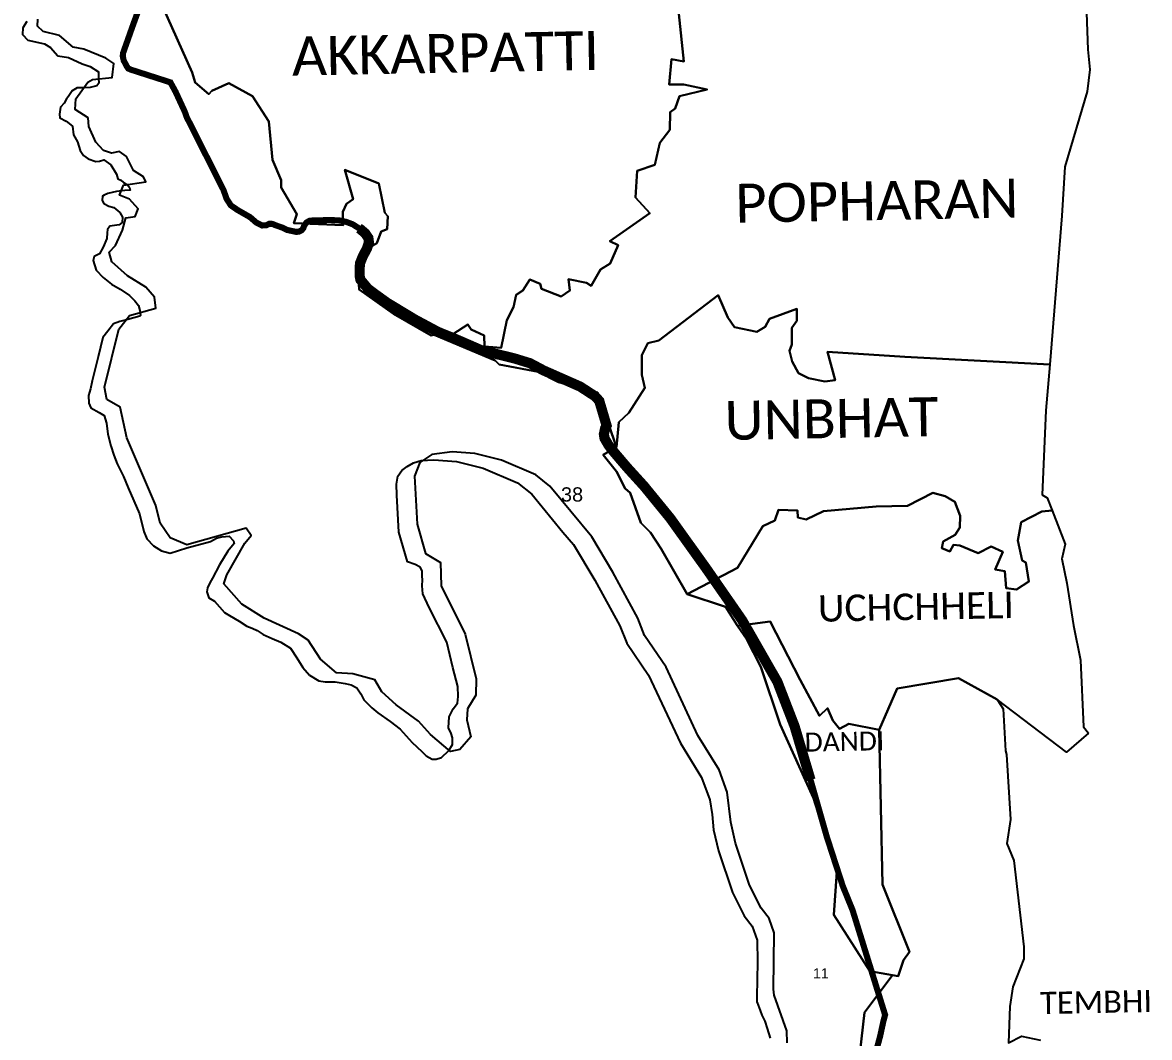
# Model space of a CAD drawing. Header units: metres. Extents: x 0 to 561379, y 0 to 4092696.
# Drawn here: x 253638 to 259176, y 2189814 to 2194803 of the extents above; entities that cross this region are included whole.
import ezdxf

# ---------------------------------------------------------------- set-up
doc = ezdxf.new("R2010")
doc.units = ezdxf.units.M
for name, color, linetype in [('COASTLINE', 5, 'Continuous'), ('DISTRICT BOUNDRY', 86, 'Continuous'), ('NATURALLY PROTECTED', 3, 'Continuous'), ('UNPROTECTED DUE TO CREEK', 150, 'Continuous'), ('VILLAGE BOUNDRY', 32, 'Continuous'), ('VILLAGE NAME', 250, 'Continuous')]:
    doc.layers.add(name, color=color, linetype=linetype)
doc.styles.get("Standard").update_dxf_attribs({"font": 'arial.ttf'})

msp = doc.modelspace()

# ---------------------------------------------------------------- linework, layer by layer
at = {"layer": 'COASTLINE', "const_width": 30, "flags": 128}
msp.add_lwpolyline([(254210, 2194871), (254181.5, 2194793.2), (254131, 2194650.6), (254130.7, 2194635.9), (254134.9, 2194616.7), (254149, 2194588.9), (254157.1, 2194577.1), (254169.4, 2194571.6), (254309.1, 2194526.7), (254364.5, 2194508.9), (254389.7, 2194462.9), (254434.9, 2194365), (254444.7, 2194337.7), (254625.1, 2193980.3), (254640.8, 2193935.8), (254661.5, 2193904.1), (254694.4, 2193881.4), (254755.4, 2193846.6), (254787.1, 2193819.2), (254814.3, 2193805.4), (254834.7, 2193806.2), (254850.3, 2193813.6), (254865.6, 2193813.2), (254881.6, 2193806.2), (254912.6, 2193795.7), (254937, 2193783.7), (254965.2, 2193777.5), (254982.9, 2193773.7), (254996.3, 2193775.1), (255007.6, 2193780.6), (255017.2, 2193791.2), (255022.4, 2193805.5), (255033.6, 2193820.3), (255050.1, 2193829.3), (255144, 2193832.1), (255175.6, 2193831.1), (255196.2, 2193829.8), (255226.9, 2193823.6), (255260.3, 2193811.1), (255297.7, 2193787.3), (255322.3, 2193766.2), (255337.2, 2193744.1), (255340.2, 2193721.9), (255330, 2193691.3), (255310, 2193654), (255296.6, 2193620.6), (255294.2, 2193594.7), (255294.9, 2193554.9), (255298.1, 2193539.1), (255318.4, 2193514.4), (255335.5, 2193494.3), (255359.1, 2193476.3), (255428.6, 2193426), (255565, 2193343.5), (255678.6, 2193282.6), (255769.9, 2193245.5), (255893.9, 2193191.5), (256056.5, 2193151.4), (256131, 2193128.5), (256199, 2193092.4), (256378.7, 2193013.1), (256451.7, 2192965.6), (256472.2, 2192942.7), (256508, 2192821.6), (256508, 2192821.6), (256508, 2192821.6), (256508, 2192821.6), (256508, 2192821.6), (256508, 2192821.6), (256501, 2192808.7), (256494.7, 2192779.8), (256497.9, 2192759.3), (256518.1, 2192724.5), (256542, 2192694.1), (256608.4, 2192616.1), (256692, 2192524), (256820.3, 2192367), (256998.9, 2192117.5), (257174.6, 2191864.1), (257347.5, 2191562), (257431.9, 2191343.5), (257512.8, 2191071.3), (257590.3, 2190800), (257668.7, 2190558.1), (257716.6, 2190440.3), (257876.8, 2189924.9), (257868.2, 2189893.2), (257852.5, 2189821), (257827.6, 2189727.4)], dxfattribs=at)
at = {"layer": 'DISTRICT BOUNDRY'}
msp.add_polyline3d([(253659.4, 2194808.8, 0), (253639.9, 2194777.2, 0), (253637.7, 2194743.7, 0), (253664.4, 2194716.9, 0), (253745.2, 2194697.5, 0), (253775.9, 2194679.7, 0), (253811.9, 2194639.8, 0), (253863.5, 2194631.3, 0), (253930.6, 2194600.4, 0), (253970.9, 2194587.2, 0), (254011.1, 2194560.7, 0), (254011.4, 2194529.2, 0), (254013.4, 2194504.7, 0), (254002.8, 2194491.1, 0), (253969.3, 2194484.2, 0), (253933.5, 2194481.7, 0), (253906.5, 2194481.4, 0), (253882.4, 2194467.8, 0), (253862.1, 2194438.5, 0), (253853.9, 2194427.2, 0), (253842.5, 2194406.9, 0), (253824.7, 2194386.6, 0), (253818.6, 2194352.9, 0), (253820.7, 2194335, 0), (253852.3, 2194317.5, 0), (253883.7, 2194292.9, 0), (253887.8, 2194250.5, 0), (253907.9, 2194217, 0), (253921.6, 2194174.4, 0), (253937.9, 2194149.9, 0), (253959.9, 2194132.3, 0), (253997.9, 2194119.2, 0), (254016.2, 2194121.4, 0), (254037.8, 2194128.3, 0), (254071.6, 2194104, 0), (254098.7, 2194057.2, 0), (254105.5, 2194034.9, 0), (254121.3, 2194028.2, 0), (254134.6, 2194017.2, 0), (254155.1, 2194003.9, 0), (254163.7, 2193992.8, 0), (254165.9, 2193979.3, 0), (254141.2, 2193976.8, 0), (254099, 2193972.1, 0), (254056.7, 2193962.7, 0), (254039.1, 2193953.7, 0), (254030.2, 2193949.1, 0), (254028.3, 2193928.9, 0), (254036.8, 2193913.4, 0), (254062.1, 2193899.9, 0), (254086.6, 2193893.5, 0), (254115.7, 2193869, 0), (254128.8, 2193846.7, 0), (254126.8, 2193819.9, 0), (254113.1, 2193808.5, 0), (254066.9, 2193801.5, 0), (254055.5, 2193785.6, 0), (254053.7, 2193770, 0), (254051.7, 2193740.9, 0), (254033.5, 2193698, 0), (254016.3, 2193666.6, 0), (253989.9, 2193652.8, 0), (253985.6, 2193632.8, 0), (253999.2, 2193585.8, 0), (254034.4, 2193550.2, 0), (254075.3, 2193517, 0), (254117.8, 2193492.6, 0), (254164.2, 2193461.7, 0), (254189.3, 2193435, 0), (254207.2, 2193412.6, 0), (254214, 2193388, 0), (254216.8, 2193363.5, 0), (254214.3, 2193358.9, 0), (254154.5, 2193342.8, 0), (254116.2, 2193333.6, 0), (254085, 2193322.1, 0), (254056.6, 2193286, 0), (254032.3, 2193254.4, 0), (254010.1, 2193160.1, 0), (253979.7, 2193041, 0), (253971.1, 2193002.9, 0), (253962.7, 2192969.3, 0), (253962.9, 2192931.1, 0), (253973.7, 2192908.7, 0), (254013.9, 2192886.6, 0), (254039.1, 2192871.3, 0), (254050.4, 2192833.2, 0), (254056.8, 2192779.4, 0), (254071, 2192721.4, 0), (254087, 2192676.6, 0), (254102.2, 2192634.2, 0), (254133.9, 2192571.7, 0), (254156.8, 2192515.9, 0), (254212.9, 2192388.6, 0), (254233.8, 2192301.4, 0), (254249.2, 2192265.7, 0), (254281.2, 2192230, 0), (254321.4, 2192205.6, 0), (254363.4, 2192194.9, 0), (254445.6, 2192220.3, 0), (254561.3, 2192252.5, 0), (254590.2, 2192268.4, 0), (254617.3, 2192275.4, 0), (254653.1, 2192277.8, 0), (254675, 2192255.6, 0), (254677.2, 2192242.3, 0), (254646.4, 2192203.9, 0), (254606.4, 2192136.4, 0), (254571.3, 2192071, 0), (254558.2, 2192048.6, 0), (254547.5, 2192023.8, 0), (254543.2, 2192003.6, 0), (254553.9, 2191974.5, 0), (254581.5, 2191959.2, 0), (254630.7, 2191903.6, 0), (254655.1, 2191888.1, 0), (254702.3, 2191859.4, 0), (254740.1, 2191835, 0), (254767, 2191826.2, 0), (254791.4, 2191815.1, 0), (254820.5, 2191795.3, 0), (254864.7, 2191775.5, 0), (254907.4, 2191757.8, 0), (254954.5, 2191726.8, 0), (254985.6, 2191680.1, 0), (255015.1, 2191633.2, 0), (255048.6, 2191595.4, 0), (255093.5, 2191566.5, 0), (255124.4, 2191562.3, 0), (255173.6, 2191562.7, 0), (255222.8, 2191554.2, 0), (255252, 2191547.7, 0), (255280.4, 2191532.1, 0), (255300.6, 2191503.2, 0), (255314.4, 2191474.3, 0), (255355.1, 2191434.2, 0), (255384.1, 2191409.7, 0), (255443.8, 2191367.5, 0), (255493.7, 2191329.9, 0), (255552.9, 2191263.3, 0), (255600.4, 2191218.8, 0), (255621, 2191198.9, 0), (255650.5, 2191181.2, 0), (255670.5, 2191181.4, 0), (255697.1, 2191190.5, 0), (255732.8, 2191224.5, 0), (255750.8, 2191253.6, 0), (255750.4, 2191287.1, 0), (255743.4, 2191307.3, 0), (255731.8, 2191336.4, 0), (255734.1, 2191390.2, 0), (255753.8, 2191428.5, 0), (255775.8, 2191457.8, 0), (255777.8, 2191489.2, 0), (255777.6, 2191538.4, 0), (255751.6, 2191632.3, 0), (255723.5, 2191757.7, 0), (255636.7, 2191927.2, 0), (255605.1, 2191994.2, 0), (255600.9, 2192034.5, 0), (255603, 2192063.6, 0), (255602.5, 2192081.6, 0), (255602.1, 2192108.4, 0), (255591.2, 2192126.3, 0), (255566.8, 2192139.5, 0), (255528.9, 2192152.7, 0), (255487.5, 2192297.9, 0), (255477.6, 2192479.4, 0), (255475.2, 2192533, 0), (255481.4, 2192573.4, 0), (255501.7, 2192600.6, 0), (255528.2, 2192621, 0), (255559.4, 2192639.1, 0), (255596.9, 2192650.6, 0), (255659.7, 2192653.4, 0), (255770.7, 2192645.1, 0), (255901.1, 2192612.6, 0), (256070.1, 2192540.2, 0), (256139.9, 2192484.8, 0), (256292.3, 2192297.7, 0), (256346.1, 2192236.4, 0), (256449.7, 2192061.6, 0), (256572.9, 2191836.5, 0), (256607.1, 2191751.6, 0), (256714.3, 2191595.5, 0), (256870.6, 2191260.9, 0), (256975.2, 2191091.6, 0), (257014.8, 2190982, 0), (257026.7, 2190910.5, 0), (257033.8, 2190834.4, 0), (257057.4, 2190731.6, 0), (257126.3, 2190525.9, 0), (257183.5, 2190412.3, 0), (257223.1, 2190361.2, 0), (257247.9, 2190291.9, 0), (257249, 2190184.4, 0), (257246, 2190014.1, 0), (257246.5, 2189987.1, 0), (257248.8, 2189985.8, 0), (257262, 2189946.9, 0), (257271.4, 2189924, 0), (257285.5, 2189894.5, 0), (257297.9, 2189857.9, 0), (257311.7, 2189810, 0)], dxfattribs=at)
at = {"layer": 'NATURALLY PROTECTED', "const_width": 50, "flags": 128}
msp.add_lwpolyline([(255290.8, 2193791.7), (255297.7, 2193787.3), (255322.3, 2193766.2), (255337.2, 2193744.1), (255340.2, 2193721.9), (255330, 2193691.3), (255310, 2193654), (255296.6, 2193620.6), (255294.2, 2193594.7), (255294.9, 2193554.9), (255298.1, 2193539.1), (255299.2, 2193537.8), (255318.4, 2193514.4), (255335.5, 2193494.3), (255359.1, 2193476.3), (255428.6, 2193426), (255565, 2193343.5), (255678.6, 2193282.6), (255769.9, 2193245.5), (255893.9, 2193191.5), (256056.5, 2193151.4), (256131, 2193128.5), (256199, 2193092.4), (256378.7, 2193013.1), (256451.7, 2192965.6), (256472.2, 2192942.7), (256508, 2192821.6), (256508, 2192821.6), (256508, 2192821.6), (256508, 2192821.6), (256508, 2192821.6), (256508, 2192821.6), (256501, 2192808.7), (256494.7, 2192779.8), (256497.9, 2192759.3), (256518.1, 2192724.5), (256542, 2192694.1), (256608.4, 2192616.1), (256692, 2192524), (256820.3, 2192367), (256998.9, 2192117.5), (257174.6, 2191864.1), (257347.5, 2191562), (257431.9, 2191343.5), (257510.4, 2191079.4)], dxfattribs=at)
at = {"layer": 'VILLAGE BOUNDRY'}
for points in [[(258860.4, 2195032.9, 0), (258873.5, 2194670.8, 0), (258883.4, 2194572.7, 0), (258869.9, 2194463.8, 0), (258760.1, 2194093.5, 0), (258746, 2193852.8, 0), (258686.3, 2193122.7, 0), (257974.3, 2193160, 0), (257593.2, 2193183.7, 0), (257631.8, 2193045.2, 0), (257581.2, 2193039.2, 0), (257499.9, 2193055, 0), (257451.4, 2193078.8, 0), (257419.2, 2193137.3, 0), (257407.2, 2193188.7, 0), (257418.9, 2193220.1, 0), (257417.8, 2193302.6, 0), (257443.6, 2193336.7, 0), (257443.1, 2193395.6, 0), (257308.7, 2193347.1, 0), (257287.4, 2193306.3, 0), (257245.6, 2193281.9, 0), (257136.2, 2193305.1, 0), (257103.7, 2193352.7, 0), (257055.9, 2193462.5, 0), (256765.3, 2193240.1, 0), (256710, 2193227.4, 0), (256680.5, 2193168, 0), (256681.7, 2193070.9, 0), (256695.7, 2193008, 0), (256617.9, 2192884.5, 0), (256568.6, 2192838.8, 0), (256556.7, 2192715.3, 0), (256462.6, 2192985.1, 0), (256272.5, 2193035, 0), (256171, 2193086.6, 0), (255979.7, 2193122, 0), (255960.8, 2193142.1, 0), (255661.2, 2193268.1, 0), (255752.4, 2193271.8, 0), (255826, 2193318.6, 0), (255842.9, 2193294.8, 0), (255905.8, 2193264.5, 0), (255907.7, 2193210.6, 0), (255989.7, 2193204, 0), (256018.3, 2193340.3, 0), (256050.9, 2193403.6, 0), (256063.5, 2193463.8, 0), (256096, 2193485, 0), (256130.2, 2193540.2, 0), (256181.1, 2193518.8, 0), (256188.7, 2193493.5, 0), (256285.1, 2193455.9, 0), (256327.1, 2193485.5, 0), (256321.4, 2193541.2, 0), (256409.5, 2193523.2, 0), (256431.6, 2193508, 0), (256477.8, 2193588.7, 0), (256525.3, 2193619.1, 0), (256564.1, 2193708.9, 0), (256523.8, 2193728.4, 0), (256721, 2193865.3, 0), (256649.8, 2193943.5, 0), (256658.6, 2194073.3, 0), (256745.3, 2194104.2, 0), (256769.2, 2194212, 0), (256818.7, 2194275.4, 0), (256820.6, 2194361.8, 0), (256845.5, 2194380.3, 0), (256866.2, 2194440.3, 0), (257002.1, 2194473.1, 0), (256887.5, 2194498.1, 0), (256816, 2194499.1, 0), (256827.7, 2194623.3, 0), (256887.7, 2194612, 0), (256862.3, 2194845.2, 0)], [(258860.4, 2195032.9, 0), (258873.5, 2194670.8, 0), (258883.4, 2194572.7, 0), (258869.9, 2194463.8, 0), (258760.1, 2194093.5, 0), (258746, 2193852.8, 0), (258686.3, 2193122.7, 0), (257974.3, 2193160, 0), (257593.2, 2193183.7, 0), (257631.8, 2193045.2, 0), (257581.2, 2193039.2, 0), (257499.9, 2193055, 0), (257451.4, 2193078.8, 0), (257419.2, 2193137.3, 0), (257407.2, 2193188.7, 0), (257418.9, 2193220.1, 0), (257417.8, 2193302.6, 0), (257443.6, 2193336.7, 0), (257443.1, 2193395.6, 0), (257308.7, 2193347.1, 0), (257287.4, 2193306.3, 0), (257245.6, 2193281.9, 0), (257136.2, 2193305.1, 0), (257103.7, 2193352.7, 0), (257055.9, 2193462.5, 0), (256765.3, 2193240.1, 0), (256710, 2193227.4, 0), (256680.5, 2193168, 0), (256681.7, 2193070.9, 0), (256695.7, 2193008, 0), (256617.9, 2192884.5, 0), (256568.6, 2192838.8, 0), (256556.7, 2192715.3, 0), (256462.6, 2192985.1, 0), (256272.5, 2193035, 0), (256171, 2193086.6, 0), (255979.7, 2193122, 0), (255960.8, 2193142.1, 0), (255661.2, 2193268.1, 0), (255752.4, 2193271.8, 0), (255826, 2193318.6, 0), (255842.9, 2193294.8, 0), (255905.8, 2193264.5, 0), (255907.7, 2193210.6, 0), (255989.7, 2193204, 0), (256018.3, 2193340.3, 0), (256050.9, 2193403.6, 0), (256063.5, 2193463.8, 0), (256096, 2193485, 0), (256130.2, 2193540.2, 0), (256181.1, 2193518.8, 0), (256188.7, 2193493.5, 0), (256285.1, 2193455.9, 0), (256327.1, 2193485.5, 0), (256321.4, 2193541.2, 0), (256409.5, 2193523.2, 0), (256431.6, 2193508, 0), (256477.8, 2193588.7, 0), (256525.3, 2193619.1, 0), (256564.1, 2193708.9, 0), (256523.8, 2193728.4, 0), (256721, 2193865.3, 0), (256649.8, 2193943.5, 0), (256658.6, 2194073.3, 0), (256745.3, 2194104.2, 0), (256769.2, 2194212, 0), (256818.7, 2194275.4, 0), (256820.6, 2194361.8, 0), (256845.5, 2194380.3, 0), (256866.2, 2194440.3, 0), (257002.1, 2194473.1, 0), (256887.5, 2194498.1, 0), (256816, 2194499.1, 0), (256827.7, 2194623.3, 0), (256887.7, 2194612, 0), (256862.3, 2194845.2, 0)], [(254323.7, 2194887.5, 0), (254471, 2194557.7, 0), (254485.3, 2194508.4, 0), (254553.2, 2194450.2, 0), (254568.5, 2194467.2, 0), (254652.3, 2194505.3, 0), (254768.1, 2194440.9, 0), (254847.8, 2194317.3, 0), (254866.7, 2194127.9, 0), (254908, 2194027.5, 0), (254908.3, 2193992.1, 0), (254985.9, 2193860.6, 0), (254970.6, 2193816.3, 0), (255214.1, 2193807.3, 0), (255211.6, 2193871.7, 0), (255229.8, 2193911, 0), (255263, 2193934.6, 0), (255221.7, 2194078.8, 0), (255389.2, 2194011.6, 0), (255417.8, 2193867.1, 0), (255432.2, 2193851.9, 0), (255429.3, 2193787.8, 0), (255400.2, 2193775.5, 0), (255378.3, 2193718.7, 0), (255337.1, 2193693.8, 0), (255310, 2193634.6, 0), (255288.7, 2193546.3, 0), (255291.9, 2193490.9, 0), (255460.8, 2193371.7, 0), (255645.5, 2193265.1, 0), (255661.2, 2193268.1, 0), (255960.8, 2193142.1, 0), (255979.7, 2193122, 0), (256171, 2193086.6, 0), (256272.5, 2193035, 0), (256462.6, 2192985.1, 0), (256556.7, 2192715.3, 0), (256490.9, 2192677.1, 0), (256556.6, 2192596.2, 0), (256599.8, 2192512.9, 0), (256623.5, 2192491.7, 0), (256677, 2192343.3, 0), (256723.9, 2192296.1, 0), (256776.4, 2192215.9, 0), (256904.7, 2191993, 0), (257091.9, 2191931, 0), (257150.8, 2191837.4, 0), (257194.9, 2191773.2, 0), (257266.6, 2191635.9, 0), (257360.3, 2191351.7, 0), (257525.4, 2190989.8, 0), (257638.8, 2190627.5, 0), (257625.2, 2190417.1, 0), (257801.3, 2190139.5, 0), (257912.3, 2190120.5, 0), (257775.4, 2189936.4, 0), (257677.6, 2189073.3, 0)], [(256862.3, 2194845.2, 0), (256887.7, 2194612, 0), (256827.7, 2194623.3, 0), (256816, 2194499.1, 0), (256887.5, 2194498.1, 0), (257002.1, 2194473.1, 0), (256866.2, 2194440.3, 0), (256845.5, 2194380.3, 0), (256820.6, 2194361.8, 0), (256818.7, 2194275.4, 0), (256769.2, 2194212, 0), (256745.3, 2194104.2, 0), (256658.6, 2194073.3, 0), (256649.8, 2193943.5, 0), (256721, 2193865.3, 0), (256523.8, 2193728.4, 0), (256564.1, 2193708.9, 0), (256525.3, 2193619.1, 0), (256477.8, 2193588.7, 0), (256431.6, 2193508, 0), (256409.5, 2193523.2, 0), (256321.4, 2193541.2, 0), (256327.1, 2193485.5, 0), (256285.1, 2193455.9, 0), (256188.7, 2193493.5, 0), (256181.1, 2193518.8, 0), (256130.2, 2193540.2, 0), (256096, 2193485, 0), (256063.5, 2193463.8, 0), (256050.9, 2193403.6, 0), (256018.3, 2193340.3, 0), (255989.7, 2193204, 0), (255907.7, 2193210.6, 0), (255905.8, 2193264.5, 0), (255842.9, 2193294.8, 0), (255826, 2193318.6, 0), (255752.4, 2193271.8, 0), (255661.2, 2193268.1, 0), (255645.5, 2193265.1, 0), (255460.8, 2193371.7, 0), (255291.9, 2193490.9, 0), (255288.7, 2193546.3, 0), (255310, 2193634.6, 0), (255337.1, 2193693.8, 0), (255378.3, 2193718.7, 0), (255400.2, 2193775.5, 0), (255429.3, 2193787.8, 0), (255432.2, 2193851.9, 0), (255417.8, 2193867.1, 0), (255389.2, 2194011.6, 0), (255221.7, 2194078.8, 0), (255263, 2193934.6, 0), (255229.8, 2193911, 0), (255211.6, 2193871.7, 0), (255214.1, 2193807.3, 0), (254970.6, 2193816.3, 0), (254985.9, 2193860.6, 0), (254908.3, 2193992.1, 0), (254908, 2194027.5, 0), (254866.7, 2194127.9, 0), (254847.8, 2194317.3, 0), (254768.1, 2194440.9, 0), (254652.3, 2194505.3, 0), (254568.5, 2194467.2, 0), (254553.2, 2194450.2, 0), (254485.3, 2194508.4, 0), (254471, 2194557.7, 0), (254323.7, 2194887.5, 0)], [(254323.7, 2194887.5, 0), (254471, 2194557.7, 0), (254485.3, 2194508.4, 0), (254553.2, 2194450.2, 0), (254568.5, 2194467.2, 0), (254652.3, 2194505.3, 0), (254768.1, 2194440.9, 0), (254847.8, 2194317.3, 0), (254866.7, 2194127.9, 0), (254908, 2194027.5, 0), (254908.3, 2193992.1, 0), (254985.9, 2193860.6, 0), (254970.6, 2193816.3, 0), (255214.1, 2193807.3, 0), (255211.6, 2193871.7, 0), (255229.8, 2193911, 0), (255263, 2193934.6, 0), (255221.7, 2194078.8, 0), (255389.2, 2194011.6, 0), (255417.8, 2193867.1, 0), (255432.2, 2193851.9, 0), (255429.3, 2193787.8, 0), (255400.2, 2193775.5, 0), (255378.3, 2193718.7, 0), (255337.1, 2193693.8, 0), (255310, 2193634.6, 0), (255288.7, 2193546.3, 0), (255291.9, 2193490.9, 0), (255460.8, 2193371.7, 0), (255645.5, 2193265.1, 0), (255661.2, 2193268.1, 0), (255960.8, 2193142.1, 0), (255979.7, 2193122, 0), (256171, 2193086.6, 0), (256272.5, 2193035, 0), (256462.6, 2192985.1, 0), (256556.7, 2192715.3, 0), (256490.9, 2192677.1, 0), (256556.6, 2192596.2, 0), (256599.8, 2192512.9, 0), (256623.5, 2192491.7, 0), (256677, 2192343.3, 0), (256723.9, 2192296.1, 0), (256776.4, 2192215.9, 0), (256904.7, 2191993, 0), (257091.9, 2191931, 0), (257150.8, 2191837.4, 0), (257194.9, 2191773.2, 0), (257266.6, 2191635.9, 0), (257360.3, 2191351.7, 0), (257525.4, 2190989.8, 0), (257638.8, 2190627.5, 0), (257625.2, 2190417.1, 0), (257801.3, 2190139.5, 0), (257912.3, 2190120.5, 0), (257775.4, 2189936.4, 0), (257677.6, 2189073.3, 0)], [(256862.3, 2194845.2, 0), (256887.7, 2194612, 0), (256827.7, 2194623.3, 0), (256816, 2194499.1, 0), (256887.5, 2194498.1, 0), (257002.1, 2194473.1, 0), (256866.2, 2194440.3, 0), (256845.5, 2194380.3, 0), (256820.6, 2194361.8, 0), (256818.7, 2194275.4, 0), (256769.2, 2194212, 0), (256745.3, 2194104.2, 0), (256658.6, 2194073.3, 0), (256649.8, 2193943.5, 0), (256721, 2193865.3, 0), (256523.8, 2193728.4, 0), (256564.1, 2193708.9, 0), (256525.3, 2193619.1, 0), (256477.8, 2193588.7, 0), (256431.6, 2193508, 0), (256409.5, 2193523.2, 0), (256321.4, 2193541.2, 0), (256327.1, 2193485.5, 0), (256285.1, 2193455.9, 0), (256188.7, 2193493.5, 0), (256181.1, 2193518.8, 0), (256130.2, 2193540.2, 0), (256096, 2193485, 0), (256063.5, 2193463.8, 0), (256050.9, 2193403.6, 0), (256018.3, 2193340.3, 0), (255989.7, 2193204, 0), (255907.7, 2193210.6, 0), (255905.8, 2193264.5, 0), (255842.9, 2193294.8, 0), (255826, 2193318.6, 0), (255752.4, 2193271.8, 0), (255661.2, 2193268.1, 0), (255645.5, 2193265.1, 0), (255460.8, 2193371.7, 0), (255291.9, 2193490.9, 0), (255288.7, 2193546.3, 0), (255310, 2193634.6, 0), (255337.1, 2193693.8, 0), (255378.3, 2193718.7, 0), (255400.2, 2193775.5, 0), (255429.3, 2193787.8, 0), (255432.2, 2193851.9, 0), (255417.8, 2193867.1, 0), (255389.2, 2194011.6, 0), (255221.7, 2194078.8, 0), (255263, 2193934.6, 0), (255229.8, 2193911, 0), (255211.6, 2193871.7, 0), (255214.1, 2193807.3, 0), (254970.6, 2193816.3, 0), (254985.9, 2193860.6, 0), (254908.3, 2193992.1, 0), (254908, 2194027.5, 0), (254866.7, 2194127.9, 0), (254847.8, 2194317.3, 0), (254768.1, 2194440.9, 0), (254652.3, 2194505.3, 0), (254568.5, 2194467.2, 0), (254553.2, 2194450.2, 0), (254485.3, 2194508.4, 0), (254471, 2194557.7, 0), (254323.7, 2194887.5, 0)], [(257395, 2189788.1, 0), (257394.2, 2189846.1, 0), (257331.8, 2190022.2, 0), (257329, 2190050.5, 0), (257331.2, 2190328.4, 0), (257306.6, 2190397.8, 0), (257267.3, 2190449.1, 0), (257210.5, 2190562.8, 0), (257142.2, 2190768.7, 0), (257118.8, 2190871.6, 0), (257100, 2191019.4, 0), (257060.7, 2191129.1, 0), (256956.7, 2191298.6, 0), (256801.4, 2191633.7, 0), (256694.8, 2191789.9, 0), (256660.8, 2191874.9, 0), (256538.3, 2192100.3, 0), (256435.2, 2192275.3, 0), (256229.9, 2192524.1, 0), (256160.3, 2192579.5, 0), (255991.8, 2192652.1, 0), (255861.2, 2192684.8, 0), (255749.3, 2192693.1, 0), (255648.4, 2192678.9, 0), (255590.3, 2192640.3, 0), (255563.8, 2192572.7, 0), (255576.5, 2192337.4, 0), (255618.5, 2192192.2, 0), (255692.2, 2192147.8, 0), (255695.4, 2192033.5, 0), (255813.7, 2191796.8, 0), (255867.5, 2191577.4, 0), (255865.6, 2191496.7, 0), (255823.8, 2191429.1, 0), (255821.5, 2191375.3, 0), (255840.4, 2191292.4, 0), (255786.7, 2191229.4, 0), (255740.2, 2191220.1, 0), (255643, 2191302.3, 0), (255583.9, 2191369, 0), (255473.9, 2191448.9, 0), (255403.6, 2191513.5, 0), (255369.2, 2191571.4, 0), (255261.7, 2191602, 0), (255181, 2191605.9, 0), (255102, 2191672.6, 0), (255040.9, 2191766.3, 0), (254993.3, 2191797.3, 0), (254824.9, 2191874.6, 0), (254714.7, 2191943.3, 0), (254626.5, 2192043.4, 0), (254641.5, 2192088.4, 0), (254730.1, 2192243.7, 0), (254761, 2192282.1, 0), (254736.7, 2192317.7, 0), (254445.3, 2192235, 0), (254362.6, 2192270.1, 0), (254314.8, 2192341.5, 0), (254293.6, 2192428.8, 0), (254150.4, 2192761.8, 0), (254118.1, 2192911.9, 0), (254052.2, 2192949.3, 0), (254041.1, 2193009.9, 0), (254110.6, 2193295.1, 0), (254163.5, 2193362.8, 0), (254293.5, 2193399.5, 0), (254286.3, 2193453.3, 0), (254243, 2193502.4, 0), (254153.4, 2193557.7, 0), (254076.8, 2193626.6, 0), (254063.1, 2193673.7, 0), (254093.9, 2193707.5, 0), (254129.3, 2193781.8, 0), (254144.6, 2193842.4, 0), (254191, 2193849.4, 0), (254206.8, 2193887.6, 0), (254164.2, 2193934.4, 0), (254114.1, 2193954.3, 0), (254134, 2194003.7, 0), (254243.8, 2194020.2, 0), (254232.9, 2194044.8, 0), (254183, 2194075.9, 0), (254148.8, 2194145, 0), (254114.7, 2194169.4, 0), (254074.6, 2194160.2, 0), (254036.4, 2194173.4, 0), (253997.9, 2194215.6, 0), (253963.7, 2194291.7, 0), (253959.5, 2194334.2, 0), (253896.2, 2194376.2, 0), (253900.1, 2194427.9, 0), (253958, 2194509.1, 0), (253982.1, 2194522.7, 0), (254079, 2194532.4, 0), (254087.2, 2194601.9, 0), (254046.8, 2194628.5, 0), (253938.7, 2194672.7, 0), (253886.8, 2194681.2, 0), (253819.7, 2194739, 0), (253738.4, 2194758.4, 0), (253711.6, 2194785.3, 0), (253713.6, 2194818.8, 0)], [(257395, 2189788.1, 0), (257394.2, 2189846.1, 0), (257331.8, 2190022.2, 0), (257329, 2190050.5, 0), (257331.2, 2190328.4, 0), (257306.6, 2190397.8, 0), (257267.3, 2190449.1, 0), (257210.5, 2190562.8, 0), (257142.2, 2190768.7, 0), (257118.8, 2190871.6, 0), (257100, 2191019.4, 0), (257060.7, 2191129.1, 0), (256956.7, 2191298.6, 0), (256801.4, 2191633.7, 0), (256694.8, 2191789.9, 0), (256660.8, 2191874.9, 0), (256538.3, 2192100.3, 0), (256435.2, 2192275.3, 0), (256229.9, 2192524.1, 0), (256160.3, 2192579.5, 0), (255991.8, 2192652.1, 0), (255861.2, 2192684.8, 0), (255749.3, 2192693.1, 0), (255648.4, 2192678.9, 0), (255590.3, 2192640.3, 0), (255563.8, 2192572.7, 0), (255576.5, 2192337.4, 0), (255618.5, 2192192.2, 0), (255692.2, 2192147.8, 0), (255695.4, 2192033.5, 0), (255813.7, 2191796.8, 0), (255867.5, 2191577.4, 0), (255865.6, 2191496.7, 0), (255823.8, 2191429.1, 0), (255821.5, 2191375.3, 0), (255840.4, 2191292.4, 0), (255786.7, 2191229.4, 0), (255740.2, 2191220.1, 0), (255643, 2191302.3, 0), (255583.9, 2191369, 0), (255473.9, 2191448.9, 0), (255403.6, 2191513.5, 0), (255369.2, 2191571.4, 0), (255261.7, 2191602, 0), (255181, 2191605.9, 0), (255102, 2191672.6, 0), (255040.9, 2191766.3, 0), (254993.3, 2191797.3, 0), (254824.9, 2191874.6, 0), (254714.7, 2191943.3, 0), (254626.5, 2192043.4, 0), (254641.5, 2192088.4, 0), (254730.1, 2192243.7, 0), (254761, 2192282.1, 0), (254736.7, 2192317.7, 0), (254445.3, 2192235, 0), (254362.6, 2192270.1, 0), (254314.8, 2192341.5, 0), (254293.6, 2192428.8, 0), (254150.4, 2192761.8, 0), (254118.1, 2192911.9, 0), (254052.2, 2192949.3, 0), (254041.1, 2193009.9, 0), (254110.6, 2193295.1, 0), (254163.5, 2193362.8, 0), (254293.5, 2193399.5, 0), (254286.3, 2193453.3, 0), (254243, 2193502.4, 0), (254153.4, 2193557.7, 0), (254076.8, 2193626.6, 0), (254063.1, 2193673.7, 0), (254093.9, 2193707.5, 0), (254129.3, 2193781.8, 0), (254144.6, 2193842.4, 0), (254191, 2193849.4, 0), (254206.8, 2193887.6, 0), (254164.2, 2193934.4, 0), (254114.1, 2193954.3, 0), (254134, 2194003.7, 0), (254243.8, 2194020.2, 0), (254232.9, 2194044.8, 0), (254183, 2194075.9, 0), (254148.8, 2194145, 0), (254114.7, 2194169.4, 0), (254074.6, 2194160.2, 0), (254036.4, 2194173.4, 0), (253997.9, 2194215.6, 0), (253963.7, 2194291.7, 0), (253959.5, 2194334.2, 0), (253896.2, 2194376.2, 0), (253900.1, 2194427.9, 0), (253958, 2194509.1, 0), (253982.1, 2194522.7, 0), (254079, 2194532.4, 0), (254087.2, 2194601.9, 0), (254046.8, 2194628.5, 0), (253938.7, 2194672.7, 0), (253886.8, 2194681.2, 0), (253819.7, 2194739, 0), (253738.4, 2194758.4, 0), (253711.6, 2194785.3, 0), (253713.6, 2194818.8, 0)], [(257677.6, 2189073.3, 0), (257775.4, 2189936.4, 0), (257912.3, 2190120.5, 0), (257940.8, 2190115.2, 0), (257966.4, 2190193.1, 0), (257996.7, 2190234, 0), (257864, 2190565.6, 0), (257847, 2191326.8, 0), (257936.2, 2191529.7, 0), (258237.5, 2191580.8, 0), (258427.3, 2191475.6, 0), (258456.8, 2191428.6, 0), (258468.1, 2191222.6, 0), (258473.6, 2191204.4, 0), (258492.6, 2190886, 0), (258475.2, 2190766.8, 0), (258509.1, 2190683, 0), (258558.9, 2190259.7, 0), (258557.7, 2190199.8, 0), (258505.2, 2190062.3, 0), (258489.7, 2189965.2, 0), (258482.6, 2189787.2, 0), (258547.1, 2189819.5, 0), (258640.7, 2189801.2, 0)], [(257677.6, 2189073.3, 0), (257775.4, 2189936.4, 0), (257912.3, 2190120.5, 0), (257940.8, 2190115.2, 0), (257966.4, 2190193.1, 0), (257996.7, 2190234, 0), (257864, 2190565.6, 0), (257847, 2191326.8, 0), (257936.2, 2191529.7, 0), (258237.5, 2191580.8, 0), (258427.3, 2191475.6, 0), (258456.8, 2191428.6, 0), (258468.1, 2191222.6, 0), (258473.6, 2191204.4, 0), (258492.6, 2190886, 0), (258475.2, 2190766.8, 0), (258509.1, 2190683, 0), (258558.9, 2190259.7, 0), (258557.7, 2190199.8, 0), (258505.2, 2190062.3, 0), (258489.7, 2189965.2, 0), (258482.6, 2189787.2, 0), (258547.1, 2189819.5, 0), (258640.7, 2189801.2, 0)]]:
    msp.add_polyline3d(points, dxfattribs=at)
for points in [[(258698.4, 2192404.6, 0), (258647, 2192399.6, 0), (258545.7, 2192346.7, 0), (258529.5, 2192256, 0), (258550.5, 2192158.3, 0), (258568.3, 2192147.8, 0), (258583.6, 2192055.1, 0), (258522, 2192016.7, 0), (258471.7, 2192022, 0), (258465.4, 2192105.5, 0), (258418.4, 2192114, 0), (258455.3, 2192200.5, 0), (258398.8, 2192227, 0), (258333.6, 2192194.8, 0), (258244.7, 2192231.6, 0), (258213, 2192235.1, 0), (258194.6, 2192203.1, 0), (258155.6, 2192219.6, 0), (258162.7, 2192251.4, 0), (258221.7, 2192285.1, 0), (258244.3, 2192320.8, 0), (258245.7, 2192377.9, 0), (258220.1, 2192447.1, 0), (258172.5, 2192474.9, 0), (258111.6, 2192490.6, 0), (257986.5, 2192427, 0), (257832.9, 2192423.2, 0), (257573.8, 2192400.5, 0), (257488.6, 2192359.9, 0), (257447.6, 2192369.5, 0), (257445.9, 2192404.4, 0), (257352.7, 2192406.9, 0), (257334.3, 2192355, 0), (257275.8, 2192326.7, 0), (257150.9, 2192123, 0), (256904.7, 2191993, 0), (256776.4, 2192215.9, 0), (256723.9, 2192296.1, 0), (256677, 2192343.3, 0), (256623.5, 2192491.7, 0), (256599.8, 2192512.9, 0), (256556.6, 2192596.2, 0), (256490.9, 2192677.1, 0), (256556.7, 2192715.3, 0), (256568.6, 2192838.8, 0), (256617.9, 2192884.5, 0), (256695.7, 2193008, 0), (256681.7, 2193070.9, 0), (256680.5, 2193168, 0), (256710, 2193227.4, 0), (256765.3, 2193240.1, 0), (257055.9, 2193462.5, 0), (257103.7, 2193352.7, 0), (257136.2, 2193305.1, 0), (257245.6, 2193281.9, 0), (257287.4, 2193306.3, 0), (257308.7, 2193347.1, 0), (257443.1, 2193395.6, 0), (257443.6, 2193336.7, 0), (257417.8, 2193302.6, 0), (257418.9, 2193220.1, 0), (257407.2, 2193188.7, 0), (257419.2, 2193137.3, 0), (257451.4, 2193078.8, 0), (257499.9, 2193055, 0), (257581.2, 2193039.2, 0), (257631.8, 2193045.2, 0), (257593.2, 2193183.7, 0), (257974.3, 2193160, 0), (258686.3, 2193122.7, 0), (258667, 2192896, 0), (258648.7, 2192482, 0), (258672.7, 2192465.9, 0)], [(258698.4, 2192404.6, 0), (258647, 2192399.6, 0), (258545.7, 2192346.7, 0), (258529.5, 2192256, 0), (258550.5, 2192158.3, 0), (258568.3, 2192147.8, 0), (258583.6, 2192055.1, 0), (258522, 2192016.7, 0), (258471.7, 2192022, 0), (258465.4, 2192105.5, 0), (258418.4, 2192114, 0), (258455.3, 2192200.5, 0), (258398.8, 2192227, 0), (258333.6, 2192194.8, 0), (258244.7, 2192231.6, 0), (258213, 2192235.1, 0), (258194.6, 2192203.1, 0), (258155.6, 2192219.6, 0), (258162.7, 2192251.4, 0), (258221.7, 2192285.1, 0), (258244.3, 2192320.8, 0), (258245.7, 2192377.9, 0), (258220.1, 2192447.1, 0), (258172.5, 2192474.9, 0), (258111.6, 2192490.6, 0), (257986.5, 2192427, 0), (257832.9, 2192423.2, 0), (257573.8, 2192400.5, 0), (257488.6, 2192359.9, 0), (257447.6, 2192369.5, 0), (257445.9, 2192404.4, 0), (257352.7, 2192406.9, 0), (257334.3, 2192355, 0), (257275.8, 2192326.7, 0), (257150.9, 2192123, 0), (256904.7, 2191993, 0), (256776.4, 2192215.9, 0), (256723.9, 2192296.1, 0), (256677, 2192343.3, 0), (256623.5, 2192491.7, 0), (256599.8, 2192512.9, 0), (256556.6, 2192596.2, 0), (256490.9, 2192677.1, 0), (256556.7, 2192715.3, 0), (256568.6, 2192838.8, 0), (256617.9, 2192884.5, 0), (256695.7, 2193008, 0), (256681.7, 2193070.9, 0), (256680.5, 2193168, 0), (256710, 2193227.4, 0), (256765.3, 2193240.1, 0), (257055.9, 2193462.5, 0), (257103.7, 2193352.7, 0), (257136.2, 2193305.1, 0), (257245.6, 2193281.9, 0), (257287.4, 2193306.3, 0), (257308.7, 2193347.1, 0), (257443.1, 2193395.6, 0), (257443.6, 2193336.7, 0), (257417.8, 2193302.6, 0), (257418.9, 2193220.1, 0), (257407.2, 2193188.7, 0), (257419.2, 2193137.3, 0), (257451.4, 2193078.8, 0), (257499.9, 2193055, 0), (257581.2, 2193039.2, 0), (257631.8, 2193045.2, 0), (257593.2, 2193183.7, 0), (257974.3, 2193160, 0), (258686.3, 2193122.7, 0), (258667, 2192896, 0), (258648.7, 2192482, 0), (258672.7, 2192465.9, 0)], [(258877, 2191308.9, 0), (258768.7, 2191216.4, 0), (258427.3, 2191475.6, 0), (258237.5, 2191580.8, 0), (257936.2, 2191529.7, 0), (257847, 2191326.8, 0), (257698.9, 2191356.2, 0), (257653.3, 2191331.5, 0), (257620.4, 2191372.2, 0), (257593.1, 2191433.1, 0), (257553.6, 2191395.4, 0), (257458.6, 2191572.4, 0), (257311.3, 2191858.7, 0), (257150.8, 2191837.4, 0), (257091.9, 2191931, 0), (256904.7, 2191993, 0), (257150.9, 2192123, 0), (257275.8, 2192326.7, 0), (257334.3, 2192355, 0), (257352.7, 2192406.9, 0), (257445.9, 2192404.4, 0), (257447.6, 2192369.5, 0), (257488.6, 2192359.9, 0), (257573.8, 2192400.5, 0), (257832.9, 2192423.2, 0), (257986.5, 2192427, 0), (258111.6, 2192490.6, 0), (258172.5, 2192474.9, 0), (258220.1, 2192447.1, 0), (258245.7, 2192377.9, 0), (258244.3, 2192320.8, 0), (258221.7, 2192285.1, 0), (258162.7, 2192251.4, 0), (258155.6, 2192219.6, 0), (258194.6, 2192203.1, 0), (258213, 2192235.1, 0), (258244.7, 2192231.6, 0), (258333.6, 2192194.8, 0), (258398.8, 2192227, 0), (258455.3, 2192200.5, 0), (258418.4, 2192114, 0), (258465.4, 2192105.5, 0), (258471.7, 2192022, 0), (258522, 2192016.7, 0), (258583.6, 2192055.1, 0), (258568.3, 2192147.8, 0), (258550.5, 2192158.3, 0), (258529.5, 2192256, 0), (258545.7, 2192346.7, 0), (258647, 2192399.6, 0), (258698.4, 2192404.6, 0), (258761.6, 2192238.9, 0), (258745.7, 2192167.4, 0), (258769.1, 2192046.7, 0), (258802.1, 2191839.2, 0), (258836.5, 2191669.1, 0), (258852, 2191340.1, 0)], [(258877, 2191308.9, 0), (258768.7, 2191216.4, 0), (258427.3, 2191475.6, 0), (258237.5, 2191580.8, 0), (257936.2, 2191529.7, 0), (257847, 2191326.8, 0), (257698.9, 2191356.2, 0), (257653.3, 2191331.5, 0), (257620.4, 2191372.2, 0), (257593.1, 2191433.1, 0), (257553.6, 2191395.4, 0), (257458.6, 2191572.4, 0), (257311.3, 2191858.7, 0), (257150.8, 2191837.4, 0), (257091.9, 2191931, 0), (256904.7, 2191993, 0), (257150.9, 2192123, 0), (257275.8, 2192326.7, 0), (257334.3, 2192355, 0), (257352.7, 2192406.9, 0), (257445.9, 2192404.4, 0), (257447.6, 2192369.5, 0), (257488.6, 2192359.9, 0), (257573.8, 2192400.5, 0), (257832.9, 2192423.2, 0), (257986.5, 2192427, 0), (258111.6, 2192490.6, 0), (258172.5, 2192474.9, 0), (258220.1, 2192447.1, 0), (258245.7, 2192377.9, 0), (258244.3, 2192320.8, 0), (258221.7, 2192285.1, 0), (258162.7, 2192251.4, 0), (258155.6, 2192219.6, 0), (258194.6, 2192203.1, 0), (258213, 2192235.1, 0), (258244.7, 2192231.6, 0), (258333.6, 2192194.8, 0), (258398.8, 2192227, 0), (258455.3, 2192200.5, 0), (258418.4, 2192114, 0), (258465.4, 2192105.5, 0), (258471.7, 2192022, 0), (258522, 2192016.7, 0), (258583.6, 2192055.1, 0), (258568.3, 2192147.8, 0), (258550.5, 2192158.3, 0), (258529.5, 2192256, 0), (258545.7, 2192346.7, 0), (258647, 2192399.6, 0), (258698.4, 2192404.6, 0), (258761.6, 2192238.9, 0), (258745.7, 2192167.4, 0), (258769.1, 2192046.7, 0), (258802.1, 2191839.2, 0), (258836.5, 2191669.1, 0), (258852, 2191340.1, 0)], [(257638.8, 2190627.5, 0), (257525.4, 2190989.8, 0), (257360.3, 2191351.7, 0), (257266.6, 2191635.9, 0), (257194.9, 2191773.2, 0), (257150.8, 2191837.4, 0), (257311.3, 2191858.7, 0), (257458.6, 2191572.4, 0), (257553.6, 2191395.4, 0), (257593.1, 2191433.1, 0), (257620.4, 2191372.2, 0), (257653.3, 2191331.5, 0), (257698.9, 2191356.2, 0), (257847, 2191326.8, 0), (257864, 2190565.6, 0), (257996.7, 2190234, 0), (257966.4, 2190193.1, 0), (257940.8, 2190115.2, 0), (257912.3, 2190120.5, 0), (257801.3, 2190139.5, 0), (257625.2, 2190417.1, 0)], [(257638.8, 2190627.5, 0), (257525.4, 2190989.8, 0), (257360.3, 2191351.7, 0), (257266.6, 2191635.9, 0), (257194.9, 2191773.2, 0), (257150.8, 2191837.4, 0), (257311.3, 2191858.7, 0), (257458.6, 2191572.4, 0), (257553.6, 2191395.4, 0), (257593.1, 2191433.1, 0), (257620.4, 2191372.2, 0), (257653.3, 2191331.5, 0), (257698.9, 2191356.2, 0), (257847, 2191326.8, 0), (257864, 2190565.6, 0), (257996.7, 2190234, 0), (257966.4, 2190193.1, 0), (257940.8, 2190115.2, 0), (257912.3, 2190120.5, 0), (257801.3, 2190139.5, 0), (257625.2, 2190417.1, 0)]]:
    msp.add_polyline3d(points, close=True, dxfattribs=at)

# ---------------------------------------------------------------- texts
at = {"layer": 'NATURALLY PROTECTED', "insert": (256283.9, 2192518.2), "char_height": 70, "attachment_point": 1}
msp.add_mtext_dynamic_manual_height_columns('38', width=95.172, gutter_width=1, heights=[0], dxfattribs=at)
at = {"layer": 'UNPROTECTED DUE TO CREEK', "insert": (257522.4, 2190153.9), "char_height": 50, "attachment_point": 1}
msp.add_mtext_dynamic_manual_height_columns('11', width=70.183, gutter_width=1, heights=[0], dxfattribs=at)
at = {"layer": 'VILLAGE NAME', "attachment_point": 1, "rotation": 1.1028}
for s, width, gutter_width, insert, char_height in [('{\\fCalibri|b0|i0|c0|p34;AKKARPATTI}', 1279.793, 957.3, (254959.2, 2194733), 191.456), ('{\\fCalibri|b0|i0|c0|p34;AKKARPATTI}', 1279.793, 957.3, (254959.2, 2194733), 191.456), ('{\\fCalibri|b0|i0|c0|p34;POPHARAN}', 1279.793, 957.3, (257138.3, 2194009.5), 191.456), ('{\\fCalibri|b0|i0|c0|p34;POPHARAN}', 1279.793, 957.3, (257138.3, 2194009.5), 191.456), ('{\\fCalibri|b0|i0|c0|p34;UNBHAT}', 1279.793, 957.3, (257085.9, 2192941.8), 191.456), ('{\\fCalibri|b0|i0|c0|p34;UNBHAT}', 1279.793, 957.3, (257085.9, 2192941.8), 191.456), ('{\\fCalibri|b0|i0|c0|p34;UCHCHHELI}', 872.29, 652.5, (257545.2, 2191987.5), 130.494), ('{\\fCalibri|b0|i0|c0|p34;UCHCHHELI}', 872.29, 652.5, (257545.2, 2191987.5), 130.494), ('{\\fCalibri|b0|i0|c0|p34;DANDI}', 620.426, 464.1, (257480.2, 2191311.4), 92.815), ('{\\fCalibri|b0|i0|c0|p34;DANDI}', 620.426, 464.1, (257480.2, 2191311.4), 92.815), ('{\\fCalibri|b0|i0|c0|p34;TEMBHI}', 726.929, 543.7, (258637, 2190037.2), 108.748), ('{\\fCalibri|b0|i0|c0|p34;TEMBHI}', 726.929, 543.7, (258637, 2190037.2), 108.748)]:
    msp.add_mtext_dynamic_manual_height_columns(s, width=width, gutter_width=gutter_width, heights=[0], dxfattribs=dict(at, insert=insert, char_height=char_height))

doc.saveas('drawing.dxf')
